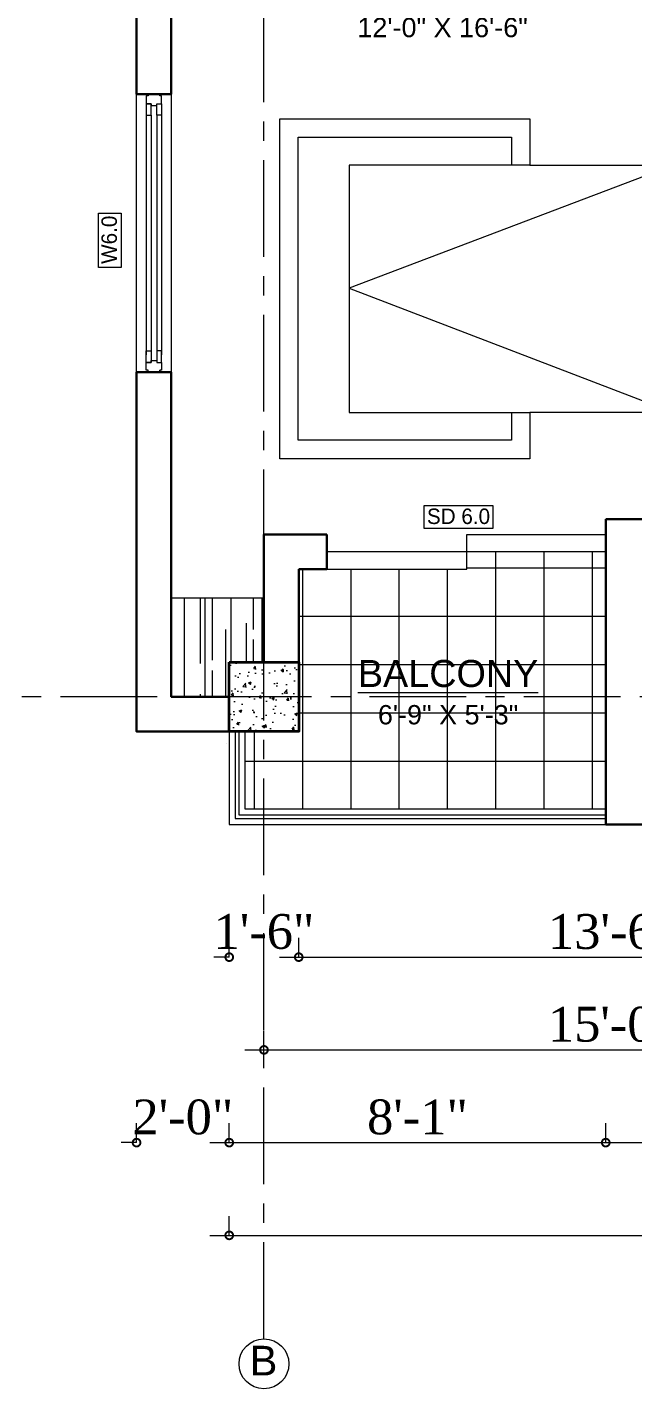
# Model space of a CAD drawing. Header units: inches. Extents: x 5223 to 201172, y -52570 to -12314.
# Drawn here: x 199560 to 199716.8, y -52300 to -51947.7 of the extents above; entities that cross this region are included whole.
import ezdxf

# ---------------------------------------------------------------- set-up
doc = ezdxf.new("R2010")
doc.units = ezdxf.units.IN
doc.header["$LTSCALE"] = 20
doc.header["$MEASUREMENT"] = 0
doc.header["$PDMODE"] = 98
doc.linetypes.add('CENTER', pattern=[2, 1.25, -0.25, 0.25, -0.25])
for name, color, linetype, lineweight in [('A FURNITURE', 43, 'Continuous', 5), ('A. WINDOW', 140, 'Continuous', 5), ('CL', 252, 'CENTER', 5), ('column', 1, 'Continuous', 35), ('D-DIM', 5, 'Continuous', 13), ('Dim', 7, 'Continuous', 9), ('Dimention', 77, 'Continuous', 9), ('door', 103, 'Continuous', 9), ('ELE 0.9', 252, 'Continuous', 9), ('hatch tile', 253, 'Continuous', 0), ('Hatrch', 8, 'Continuous', 0), ('leader lines', 191, 'Continuous', 9), ('railings', 153, 'Continuous', 9), ('T-TEXT', 7, 'Continuous', 13), ('text', 247, 'Continuous', 13), ('Wall', 7, 'Continuous', 30)]:
    doc.layers.add(name, color=color, linetype=linetype, lineweight=lineweight)
doc.styles.add('ARIAL', font='romans.shx')
doc.styles.get("Standard").update_dxf_attribs({"font": 'ARIALN.TTF'})
doc.styles.add('Times', font='times.ttf')
doc.dimstyles.new('D100', dxfattribs={"dimtxt": 8, "dimasz": 9, "dimexe": 5, "dimexo": 5, "dimgap": 2, "dimtad": 1, "dimdec": 0, "dimzin": 3, "dimdsep": 46, "dimlunit": 4, "dimtxsty": 'Times', "dimblk": 'DOTSMALL', "dimcen": 0.09, "dimdle": 5, "dimaunit": 1, "dimadec": 3, "dimazin": 0, "dimtfac": 1, "dimtdec": 0, "dimtix": 1, "dimtofl": 0, "dimtmove": 1, "dimatfit": 0, "dimfxl": 1, "dimtolj": 1, "dimtzin": 0, "dimarcsym": 0})

# ---------------------------------------------------------------- blocks, each defined once
blk = doc.blocks.new('COL')
at = {"layer": 'ELE 0.9'}
h = blk.add_hatch(dxfattribs=at)
h.set_pattern_fill('AR-CONC', color=256, style=0)
h.set_pattern_definition([(50, (0, 0), (7.17260183, -0.62752135), [0.75, -8.25]), (355, (0, 0), (-1.38751334, 7.52192134), [0.6, -6.6]), (100.4514, (0.598, -0.052), (5.78509382, 6.89439542), [0.6374019, -7.01142112]), (46.1842, (0, 2), (10.6724105, -1.65519014), [1.125, -12.375]), (96.6356, (0.889, 1.862), (9.34662706, 9.7411787), [0.9561029, -10.51713]), (351.1842, (0, 2), (9.34661945, 9.741186), [0.9, -9.9]), (21, (1, 1.5), (5.96907052, -4.0261889), [0.75, -8.25]), (326, (1, 1.5), (2.43315332, 7.25150045), [0.6, -6.6]), (71.4514, (1.4974, 1.1645), (8.4022263, 3.22530497), [0.6374019, -7.01142112]), (37.5, (0, 0), (0.121598553, 3.32893854), [0, -6.52, 0, -6.7, 0, -6.625]), (7.5, (0, 0), (2.630695374, 3.94411712), [0, -3.82, 0, -6.37, 0, -2.525]), (327.5, (-2.23, 0), (5.33822436, -0.225548717), [0, -2.5, 0, -7.8, 0, -10.35]), (317.5, (-3.23, 0), (5.8318617, 1.00104982), [0, -3.25, 0, -5.18, 0, -7.35])])
h.paths.add_polyline_path([(151149.68, -27522.26), (151149.68, -27540.26), (151167.68, -27540.26), (151167.68, -27522.26)])
at = {"layer": 'column'}
blk.add_lwpolyline([(151149.68, -27522.26), (151167.68, -27522.26), (151167.68, -27540.26)], dxfattribs=at)
blk.add_lwpolyline([(151149.68, -27522.26), (151167.68, -27522.26), (151167.68, -27540.26), (151149.68, -27540.26)], close=True, dxfattribs=at)
blk = doc.blocks.new('g.doi1600x2100')
for points in [[(821.9, -498.2), (1288.3, -498.2), (1290.1, 0), (-1290.1, 0), (-1290.1, -498.2), (-778.1, -498.2)], [(-778.1, -1278.2), (-778.1, -348.2), (17.9, -2448.2), (821.9, -348.2), (821.9, -1278.2)], [(-778.1, -348.2), (821.9, -348.2)], [(-778.1, -2448.2), (821.9, -2448.2)]]:
    blk.add_lwpolyline(points)
for points in [[(821.9, -1948.2), (821.9, -1278.2), (1121.9, -1278.2), (1121.9, -2898.2), (-1078.1, -2898.2), (-1078.1, -1278.2), (-778.1, -1278.2), (-778.1, -2448.2), (-453.1, -2448.2), (821.9, -2448.2)], [(821.9, -1948.2), (821.9, -1398.2), (1001.9, -1398.2), (1001.9, -2778.2), (-958.1, -2778.2), (-958.1, -1398.2), (-778.1, -1398.2), (-778.1, -2448.2), (821.9, -2448.2)]]:
    blk.add_lwpolyline(points, close=True)
for centre, radius in [((-1032.1, -273.2), 150), ((-1032.1, -273.2), 100), ((1067.9, -273.2), 150), ((1067.9, -273.2), 100)]:
    blk.add_circle(centre, radius)
blk = doc.blocks.new('Frame_w_casement2_p')
for points in [[(-2.5, 0.75), (-2.5, 2), (-5.5, 2), (-5.5, 0.75)], [(-2.5, -0.75), (-2.5, -2), (-5.5, -2), (-5.5, -0.75)]]:
    blk.add_lwpolyline(points, close=True)
blk.add_lwpolyline([(0, 1.5), (0, -1.5), (-0.5, -1.5), (-0.5, -2), (-2.5, -2), (-2.5, -2), (-2.5, -2), (-2.5, -0.75), (-3, -0.75), (-3, 0.75), (-2.5, 0.75), (-2.5, 2), (-2.5, 2), (-0.5, 2), (-0.5, 1.5), (0, 1.5), (-0.5, 1.5)])
blk = doc.blocks.new('_DotSmall')
at = {"layer": 'Dimention', "color": 0, "const_width": 0.5}
blk.add_lwpolyline([(-0.0625, 0, 1), (0.0625, 0, 1)], format="xyb", close=True, dxfattribs=at)
blk = doc.blocks.new('*D231')
at = {"layer": 'Defpoints', "color": 0, "transparency": 16777216}
for p in [(199612.31, -52188.33), (199630.31, -52188.33), (199630.31, -52188.33)]:
    blk.add_point(p, dxfattribs=at)
at = {"layer": 'Dim', "color": 0, "lineweight": 5, "transparency": 16777216}
for p, q in [((199612.31, -52188.33), (199612.31, -52183.33)), ((199630.31, -52188.33), (199630.31, -52183.33)), ((199612.31, -52188.33), (199608.31, -52188.33)), ((199630.31, -52188.33), (199634.31, -52188.33))]:
    blk.add_line(p, q, dxfattribs=at)
at = {"layer": 'Dim', "color": 0, "lineweight": 5, "transparency": 16777216, "xscale": 4, "yscale": 4, "zscale": 4}
blk.add_blockref('_DotSmall', (199612.31, -52188.33), dxfattribs=at)
at = {"layer": 'Dim', "color": 0, "lineweight": 5, "transparency": 16777216, "xscale": 4, "yscale": 4, "zscale": 4, "rotation": 180}
blk.add_blockref('_DotSmall', (199630.31, -52188.33), dxfattribs=at)
at = {"layer": 'Dim', "color": 0, "transparency": 16777216, "insert": (199621.31, -52181.75), "char_height": 9, "attachment_point": 5, "style": 'Times'}
blk.add_mtext('\\A1;1\'-6"', dxfattribs=at)
blk = doc.blocks.new('*D232')
at = {"layer": 'Defpoints', "color": 0, "transparency": 16777216}
for p in [(199630.31, -52188.33), (199792.31, -52188.33), (199792.31, -52188.33)]:
    blk.add_point(p, dxfattribs=at)
at = {"layer": 'Dim', "color": 0, "lineweight": 5, "transparency": 16777216}
for p, q in [((199630.31, -52188.33), (199630.31, -52183.33)), ((199792.31, -52188.33), (199792.31, -52183.33)), ((199625.31, -52188.33), (199797.31, -52188.33))]:
    blk.add_line(p, q, dxfattribs=at)
at = {"layer": 'Dim', "color": 0, "lineweight": 5, "transparency": 16777216, "xscale": 4, "yscale": 4, "zscale": 4, "rotation": 180}
blk.add_blockref('_DotSmall', (199630.31, -52188.33), dxfattribs=at)
at = {"layer": 'Dim', "color": 0, "lineweight": 5, "transparency": 16777216, "xscale": 4, "yscale": 4, "zscale": 4}
blk.add_blockref('_DotSmall', (199792.31, -52188.33), dxfattribs=at)
at = {"layer": 'Dim', "color": 0, "transparency": 16777216, "insert": (199711.31, -52181.75), "char_height": 9, "attachment_point": 5, "style": 'Times'}
blk.add_mtext('\\A1;13\'-6"', dxfattribs=at)
blk = doc.blocks.new('*D150')
at = {"layer": 'Defpoints', "color": 0, "transparency": 16777216}
for p in [(199621.31, -52212.33), (199801.27, -52212.33), (199801.27, -52212.33)]:
    blk.add_point(p, dxfattribs=at)
at = {"layer": 'Dim', "color": 0, "lineweight": 5, "transparency": 16777216}
for p, q in [((199621.31, -52212.33), (199621.31, -52207.33)), ((199801.27, -52212.33), (199801.27, -52207.33)), ((199616.31, -52212.33), (199806.27, -52212.33))]:
    blk.add_line(p, q, dxfattribs=at)
at = {"layer": 'Dim', "color": 0, "lineweight": 5, "transparency": 16777216, "xscale": 4, "yscale": 4, "zscale": 4, "rotation": 180}
blk.add_blockref('_DotSmall', (199621.31, -52212.33), dxfattribs=at)
at = {"layer": 'Dim', "color": 0, "lineweight": 5, "transparency": 16777216, "xscale": 4, "yscale": 4, "zscale": 4}
blk.add_blockref('_DotSmall', (199801.27, -52212.33), dxfattribs=at)
at = {"layer": 'Dim', "color": 0, "transparency": 16777216, "insert": (199711.29, -52205.75), "char_height": 9, "attachment_point": 5, "style": 'Times'}
blk.add_mtext('\\A1;15\'-0"', dxfattribs=at)
blk = doc.blocks.new('*D154')
at = {"layer": 'Defpoints', "color": 0, "transparency": 16777216}
for p in [(199588.31, -52236.33), (199612.31, -52236.33), (199612.31, -52236.33)]:
    blk.add_point(p, dxfattribs=at)
at = {"layer": 'Dim', "color": 0, "lineweight": 5, "transparency": 16777216}
for p, q in [((199588.31, -52236.33), (199588.31, -52231.33)), ((199612.31, -52236.33), (199612.31, -52231.33)), ((199588.31, -52236.33), (199584.31, -52236.33)), ((199612.31, -52236.33), (199616.31, -52236.33))]:
    blk.add_line(p, q, dxfattribs=at)
at = {"layer": 'Dim', "color": 0, "lineweight": 5, "transparency": 16777216, "xscale": 4, "yscale": 4, "zscale": 4}
blk.add_blockref('_DotSmall', (199588.31, -52236.33), dxfattribs=at)
at = {"layer": 'Dim', "color": 0, "lineweight": 5, "transparency": 16777216, "xscale": 4, "yscale": 4, "zscale": 4, "rotation": 180}
blk.add_blockref('_DotSmall', (199612.31, -52236.33), dxfattribs=at)
at = {"layer": 'Dim', "color": 0, "transparency": 16777216, "insert": (199600.31, -52229.75), "char_height": 9, "attachment_point": 5, "style": 'Times'}
blk.add_mtext('\\A1;2\'-0"', dxfattribs=at)
blk = doc.blocks.new('*D155')
at = {"layer": 'Defpoints', "color": 0, "transparency": 16777216}
for p in [(199612.31, -52236.33), (199709.81, -52236.33), (199709.81, -52236.33)]:
    blk.add_point(p, dxfattribs=at)
at = {"layer": 'Dim', "color": 0, "lineweight": 5, "transparency": 16777216}
for p, q in [((199612.31, -52236.33), (199612.31, -52231.33)), ((199709.81, -52236.33), (199709.81, -52231.33)), ((199607.31, -52236.33), (199714.81, -52236.33))]:
    blk.add_line(p, q, dxfattribs=at)
at = {"layer": 'Dim', "color": 0, "lineweight": 5, "transparency": 16777216, "xscale": 4, "yscale": 4, "zscale": 4, "rotation": 180}
blk.add_blockref('_DotSmall', (199612.31, -52236.33), dxfattribs=at)
at = {"layer": 'Dim', "color": 0, "lineweight": 5, "transparency": 16777216, "xscale": 4, "yscale": 4, "zscale": 4}
blk.add_blockref('_DotSmall', (199709.81, -52236.33), dxfattribs=at)
at = {"layer": 'Dim', "color": 0, "transparency": 16777216, "insert": (199661.06, -52229.75), "char_height": 9, "attachment_point": 5, "style": 'Times'}
blk.add_mtext('\\A1;8\'-1"', dxfattribs=at)
blk = doc.blocks.new('*D156')
at = {"layer": 'Defpoints', "color": 0, "transparency": 16777216}
for p in [(199709.81, -52236.33), (199810.31, -52236.33), (199810.31, -52236.33)]:
    blk.add_point(p, dxfattribs=at)
at = {"layer": 'Dim', "color": 0, "lineweight": 5, "transparency": 16777216}
for p, q in [((199709.81, -52236.33), (199709.81, -52231.33)), ((199810.31, -52236.33), (199810.31, -52231.33)), ((199704.81, -52236.33), (199815.31, -52236.33))]:
    blk.add_line(p, q, dxfattribs=at)
at = {"layer": 'Dim', "color": 0, "lineweight": 5, "transparency": 16777216, "xscale": 4, "yscale": 4, "zscale": 4, "rotation": 180}
blk.add_blockref('_DotSmall', (199709.81, -52236.33), dxfattribs=at)
at = {"layer": 'Dim', "color": 0, "lineweight": 5, "transparency": 16777216, "xscale": 4, "yscale": 4, "zscale": 4}
blk.add_blockref('_DotSmall', (199810.31, -52236.33), dxfattribs=at)
at = {"layer": 'Dim', "color": 0, "transparency": 16777216, "insert": (199760.06, -52229.75), "char_height": 9, "attachment_point": 5, "style": 'Times'}
blk.add_mtext('\\A1;8\'-5"', dxfattribs=at)
blk = doc.blocks.new('*D165')
at = {"layer": 'Defpoints', "color": 0, "transparency": 16777216}
for p in [(199612.31, -52260.33), (200566.31, -52260.33), (200566.31, -52260.33)]:
    blk.add_point(p, dxfattribs=at)
at = {"layer": 'Dim', "color": 0, "lineweight": 5, "transparency": 16777216}
for p, q in [((199612.31, -52260.33), (199612.31, -52255.33)), ((200566.31, -52260.33), (200566.31, -52255.33)), ((199607.31, -52260.33), (200571.31, -52260.33))]:
    blk.add_line(p, q, dxfattribs=at)
at = {"layer": 'Dim', "color": 0, "lineweight": 5, "transparency": 16777216, "xscale": 4, "yscale": 4, "zscale": 4, "rotation": 180}
blk.add_blockref('_DotSmall', (199612.31, -52260.33), dxfattribs=at)
at = {"layer": 'Dim', "color": 0, "lineweight": 5, "transparency": 16777216, "xscale": 4, "yscale": 4, "zscale": 4}
blk.add_blockref('_DotSmall', (200566.31, -52260.33), dxfattribs=at)
at = {"layer": 'Dim', "color": 0, "transparency": 16777216, "insert": (200089.31, -52253.74), "char_height": 9, "attachment_point": 5, "style": 'Times'}
blk.add_mtext('\\A1;79\'-6"', dxfattribs=at)

msp = doc.modelspace()

# ---------------------------------------------------------------- hatches: boundary and pattern name
at = {"layer": 'hatch tile'}
h = msp.add_hatch(dxfattribs=at)
h.set_pattern_fill('NET', color=256, scale=100, style=0)
h.set_pattern_definition([(7e-07, (9868.833, -2325.126), (-1.5e-07, 12.5), []), (90.000001, (9868.833, -2325.126), (-12.5, -1.5e-07), [])])
h.paths.add_polyline_path([(199709.81, -52149.96), (199709.81, -52120.96), (199630.31, -52120.96), (199630.31, -52129.96), (199621.31, -52129.96), (199621.31, -52149.96)])
h.paths.add_polyline_path([(199621.31, -52129.96), (199616.31, -52129.96), (199616.31, -52149.96), (199621.31, -52149.96)])
h.paths.add_polyline_path([(199630.31, -52111.96), (199630.31, -52120.96), (199709.81, -52120.96), (199709.81, -52083.46), (199673.81, -52083.46), (199673.81, -52087.96), (199637.58, -52087.96), (199630.31, -52087.96), (199630.31, -52111.96)])
h.paths.add_polyline_path([(199644.26, -52109.59), (199693.7, -52109.59), (199693.7, -52129.99), (199644.26, -52129.99)], flags=9)
at = {"layer": 'Hatrch'}
h = msp.add_hatch(dxfattribs=at)
h.set_pattern_fill('AR-RROOF', color=256, scale=8, angle=90, style=0)
h.set_pattern_definition([(90.0000007, (9868.833, -2325.1255), (-8.0000002, 17.5999999), [120, -16, 40, -8]), (90.000001, (9864.833, -2314.486), (-10.6399999, -8.00000013), [24, -2.64, 48, -6]), (90.0000007, (9862.033, -2321.1255), (-5.36000051, 41.59999993), [64, -11.2, 32, -8])])
h.paths.add_polyline_path([(199612.31, -52111.96), (199621.31, -52111.96), (199621.31, -52095.46), (199597.31, -52095.46), (199597.31, -52120.96), (199612.31, -52120.96)])

# ---------------------------------------------------------------- linework, layer by layer
at = {"layer": 'A. WINDOW'}
for p, q in [((199590.81, -51970.46), (199590.81, -52032.48)), ((199592.06, -51970.46), (199592.06, -52032.48)), ((199593.56, -51970.46), (199593.56, -52032.48)), ((199594.81, -51970.46), (199594.81, -52032.48))]:
    msp.add_line(p, q, dxfattribs=at)
msp.add_lwpolyline([(199588.31, -52036.96), (199588.31, -51964.96), (199597.31, -51964.96), (199597.31, -52036.96)], close=True, dxfattribs=at)
at = {"layer": 'CL'}
for p, q in [((199621.31, -52287.1), (199621.31, -51212.26)), ((200713.63, -52120.96), (199441.36, -52120.96))]:
    msp.add_line(p, q, dxfattribs=at)
at = {"layer": 'D-DIM'}
msp.add_line((199621.31, -52095.46), (199597.31, -52095.46), dxfattribs=at)
at = {"layer": 'door'}
for points in [[(199709.81, -52083.46), (199673.81, -52083.46), (199673.81, -52078.96), (199709.81, -52078.96)], [(199673.81, -52083.46), (199637.58, -52083.46), (199637.58, -52087.96), (199673.81, -52087.96)]]:
    msp.add_lwpolyline(points, close=True, dxfattribs=at)
at = {"layer": 'leader lines'}
msp.add_circle((199621.31, -52293.57), 6.46, dxfattribs=at)
at = {"layer": 'railings'}
for points in [[(199612.31, -52129.96), (199612.31, -52153.96), (199709.81, -52153.96)], [(199612.31, -52129.96), (199612.31, -52153.96)], [(199613.81, -52129.96), (199613.81, -52152.46), (199709.81, -52152.46)], [(199614.81, -52129.96), (199614.81, -52151.46), (199709.81, -52151.46)], [(199616.31, -52129.96), (199616.31, -52149.96), (199709.81, -52149.96)]]:
    msp.add_lwpolyline(points, dxfattribs=at)
at = {"layer": 'T-TEXT', "lineweight": 9}
for points in [[(199584.36, -51995.83), (199584.36, -52009.88), (199578.47, -52009.88), (199578.47, -51995.83)], [(199680.6, -52077.39), (199662.8, -52077.39), (199662.8, -52071.49), (199680.6, -52071.49)]]:
    msp.add_lwpolyline(points, close=True, dxfattribs=at)
at = {"layer": 'Wall'}
for p, q in [((199597.31, -51964.96), (199588.31, -51964.96)), ((199597.31, -52036.96), (199588.31, -52036.96)), ((199709.81, -52074.96), (199709.81, -52153.96)), ((199709.81, -52074.96), (199741.31, -52074.96)), ((199621.31, -52078.96), (199637.58, -52078.96)), ((199621.31, -52111.96), (199621.31, -52078.96)), ((199637.58, -52087.96), (199637.58, -52078.96)), ((199637.58, -52087.96), (199637.58, -52078.96)), ((199709.81, -52087.96), (199709.81, -52078.96)), ((199630.31, -52087.96), (199637.58, -52087.96)), ((199630.31, -52111.96), (199630.31, -52087.96)), ((199611.68, -52132.96), (199611.68, -52132.96)), ((199709.81, -52153.96), (199730.06, -52153.96))]:
    msp.add_line(p, q, dxfattribs=at)
for points in [[(199588.31, -51964.96), (199588.31, -51871.96), (199612.31, -51871.96)], [(199597.31, -51964.96), (199597.31, -51880.96), (199612.31, -51880.96)], [(199612.31, -52129.96), (199588.31, -52129.96), (199588.31, -52036.96)], [(199612.31, -52120.96), (199597.31, -52120.96), (199597.31, -52036.96)]]:
    msp.add_lwpolyline(points, dxfattribs=at)

# ---------------------------------------------------------------- block references
at = {"layer": 'A FURNITURE', "xscale": 0.03999999999359716, "yscale": 0.03999999999359716, "zscale": 0.03999999999359716, "rotation": 270.0000007034878}
msp.add_blockref('g.doi1600x2100', (199741.31, -52014.47), dxfattribs=at)
at = {"layer": 'A. WINDOW', "xscale": -1, "rotation": 270.0000043755899}
msp.add_blockref('Frame_w_casement2_p', (199592.81, -51964.96), dxfattribs=at)
at = {"layer": 'A. WINDOW', "rotation": 269.9999956244101}
msp.add_blockref('Frame_w_casement2_p', (199592.81, -52036.96), dxfattribs=at)
at = {"layer": 'ELE 0.9', "rotation": 1.659189019570969e-07}
msp.add_blockref('COL', (48462.63, -24589.7), dxfattribs=at)

# ---------------------------------------------------------------- texts
at = {"layer": 'T-TEXT', "ltscale": 0.5, "char_height": 7, "attachment_point": 5, "rotation": 0}
for s, insert in [('{\\fArial|b0|i0|c0|p34;\\L\\C7;M.BEDROOM\\H0.7143x;\\P\\H1x;\\l12\'-0" X 16\'-6"}', (199667.56, -51941.95)), ('{\\fArial|b0|i0|c0|p34;\\L\\C7;BALCONY\\H0.7143x;\\P\\l6\'-9" X 5\'-3"}', (199668.98, -52119.79))]:
    msp.add_mtext(s, dxfattribs=dict(at, insert=insert))
at = {"layer": 'text', "insert": (199579.22, -52002.68), "char_height": 4, "attachment_point": 2, "rotation": 90, "style": 'ARIAL'}
msp.add_mtext('{\\fCentury Gothic|b0|i0|c0|p34;W6.0}', dxfattribs=at)
at = {"layer": 'text', "insert": (199671.68, -52072.24), "char_height": 4, "attachment_point": 2, "style": 'ARIAL'}
msp.add_mtext('{\\fCentury Gothic|b0|i0|c0|p34;SD 6.0}', dxfattribs=at)
at = {"layer": 'text', "insert": (199621.2, -52292.75), "char_height": 7.68, "attachment_point": 5, "rotation": 360}
msp.add_mtext('{\\fArial Baltic|b0|i0|c0|p34;B}', dxfattribs=at)

# ---------------------------------------------------------------- dimensions: what is measured, and where the dimension line sits
at = {"layer": 'Dim'}
for base, p1, p2, picture, middle in [((199630.31, -52188.33), (199612.31, -52188.33), (199630.31, -52188.33), '*D231', (199621.31, -52181.75)), ((199792.31, -52188.33), (199630.31, -52188.33), (199792.31, -52188.33), '*D232', (199711.31, -52181.75)), ((199801.27, -52212.33), (199621.31, -52212.33), (199801.27, -52212.33), '*D150', (199711.29, -52205.75)), ((199612.31, -52236.33), (199588.31, -52236.33), (199612.31, -52236.33), '*D154', (199600.31, -52229.75)), ((199709.8082746, -52236.3288747), (199612.3082747, -52236.3288747), (199709.8082746, -52236.3288747), '*D155', (199661.0582746, -52229.7510088)), ((199810.30827473, -52236.3288747), (199709.80827459, -52236.3288747), (199810.30827473, -52236.3288747), '*D156', (199760.05827466, -52229.7510088)), ((200566.31, -52260.33), (199612.31, -52260.33), (200566.31, -52260.33), '*D165', (200089.31, -52253.74))]:
    dim = msp.add_linear_dim(base=base, p1=p1, p2=p2, dimstyle='D100', override={"dimtxt": 9, "dimasz": 4, "dimfxl": 3, "dimfxlon": 1, "dimlwd": 5, "dimlwe": 5}, dxfattribs=at)
    dim.commit()
    dim.dimension.update_dxf_attribs({"geometry": picture, "text_midpoint": middle})

doc.saveas('drawing.dxf')
